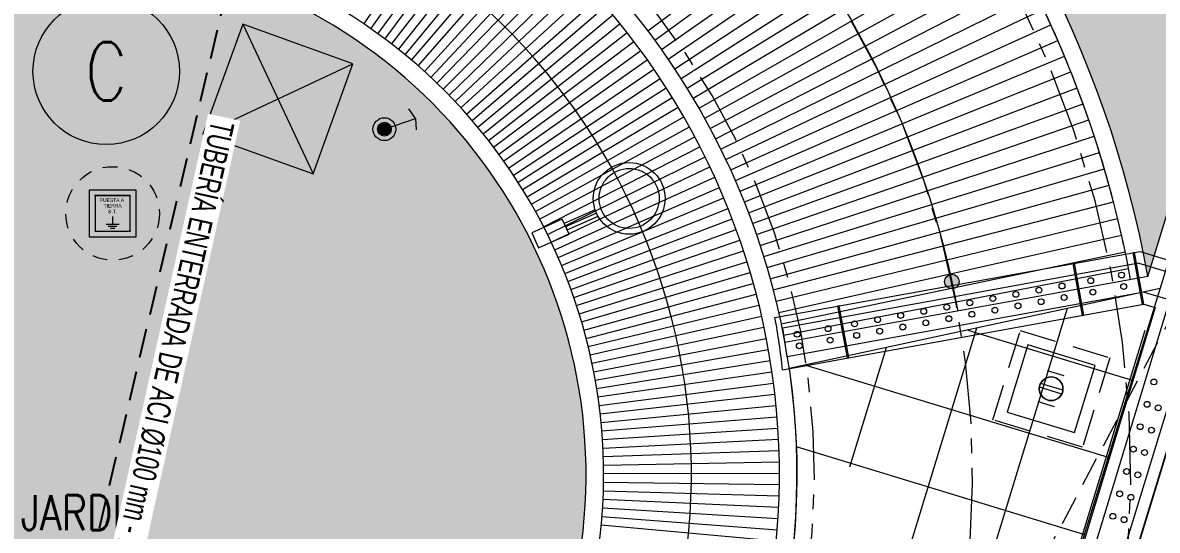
# Model space of a CAD drawing. Header units: millimetres. Extents: x 2471 to 2909, y 1327 to 1568.
# Drawn here: x 2643.26 to 2652.94, y 1506.36 to 1510.7 of the extents above; entities that cross this region are included whole.
import ezdxf
from ezdxf.enums import TextEntityAlignment as Align
from ezdxf.xclip import XClip

# ---------------------------------------------------------------- set-up
doc = ezdxf.new("R2010")
doc.units = ezdxf.units.MM
doc.header["$XCLIPFRAME"] = 2
for name, pattern in [('ACAD_ISO07W100', [3, 0, -3]), ('CENTER', [2, 1.25, -0.25, 0.25, -0.25]), ('DASHED2', [0.375, 0.25, -0.125]), ('HIDDEN', [0.375, 0.25, -0.125]), ('PHANTOM', [2.5, 1.25, -0.25, 0.25, -0.25, 0.25, -0.25])]:
    doc.linetypes.add(name, pattern=pattern)
doc.layers.get('0').update_dxf_attribs({"color": 251, "lineweight": 9})
for name, color, linetype, lineweight in [('000 SOS 911 TEXTOS ACI', 7, 'Continuous', 9), ('000 SOS 911 TUB. ENTERRADA  ACI', 5, 'DASHED2', 25), ('A-Adoquines', 251, 'Continuous', 13), ('A-EJES', 251, 'PHANTOM', 13), ('A-ESTRUCTURA-HATCH', 251, 'Continuous', 13), ('A-HATCH', 251, 'Continuous', 13), ('A-MURO BAJO', 251, 'Continuous', 13), ('A-MUROS', 251, 'Continuous', 13), ('A-PROYECCIONES', 251, 'HIDDEN', 13), ('A_30_DispositivosElect', 251, 'Continuous', 13), ('A_30_DispositivosSanit', 251, 'Continuous', 13), ('A_30_TableroElect', 251, 'Continuous', 13), ('A_50_TextoAmbiente', 251, 'Continuous', 13), ('DLP_VERDE', 251, 'Continuous', 13)]:
    doc.layers.add(name, color=color, linetype=linetype, lineweight=lineweight)
doc.styles.add('ARIAL', font='arial.ttf')
doc.styles.add('PIPE', font='ARIALN.TTF', dxfattribs={"width": 0.8})
doc.styles.add('R100-200', font='romans.shx', dxfattribs={"width": 0.8, "height": 0.3})
doc.styles.add('ROMANS', font='romans.shx', dxfattribs={"width": 0.8})
pattern_1 = [(252.5, (2626.451044214649, 1388.432348915195), (0.1028379063742484, -0.1371042579803462), [0, -0.135128, 0, -0.15113, 0, -0.1444625]), (222.5, (2626.451044214649, 1388.432348915195), (0.01502412461654389, -0.295758648264572), [0, -0.07289800000000013, 0, -0.1217930000000002, 0, -0.04667250000000006]), (182.5, (2626.540616033242, 1388.495067777862), (-0.2264915386418955, -0.159205150184995), [0, -0.04445, 0, -0.16002, 0, -0.208915]), (172.5, (2626.540616033242, 1388.495067777862), (-0.1741606377632482, -0.2171998499440063), [0, -0.022225, 0, -0.104902, 0, -0.120015])]

# ---------------------------------------------------------------- blocks, each defined once
blk = doc.blocks.new('A$C7e8b7994')
at = {"layer": 'A-HATCH', "color": 8}
for p, q in [((46.59025173034752, 129.7247601933777, 1.244826250967893e-06), (48.98506581774564, 131.5316541045904, 1.244826250967893e-06)), ((46.64923235794413, 129.6452982584015, 1.244826250967893e-06), (49.0721324608312, 131.4143531518057, 1.244826250967893e-06)), ((46.70695757589419, 129.5649196989834, 1.244826250967893e-06), (49.15734587726183, 131.2956990897655, 1.244826250967893e-06)), ((46.76341314095771, 129.4836443476379, 1.244826250967893e-06), (49.24068504606839, 131.1757211880758, 1.244826250967893e-06)), ((46.81858512366307, 129.4014922566712, 1.244826250967893e-06), (49.32212940140744, 131.0544490553439, 1.244826250967893e-06)), ((44.165784081124, 129.7823396893218, 1.244826250967893e-06), (45.00599114305805, 131.0249386141077, 1.244826250967893e-06)), ((44.22596822923515, 129.7409525336698, 1.244826250967893e-06), (45.08558953239117, 130.970200763084, 1.244826250967893e-06)), ((46.87245991043164, 129.3184836981818, 1.244826250967893e-06), (49.40165885005263, 130.9319126103073, 1.244826250967893e-06)), ((44.28549487137934, 129.6986251519993, 1.244826250967893e-06), (45.16431831751834, 130.914219387807, 1.244826250967893e-06)), ((44.34434932027943, 129.6553679881617, 1.244826250967893e-06), (45.24215807169094, 130.857008301653, 1.244826250967893e-06)), ((44.4025170544337, 129.6111917160451, 1.244826250967893e-06), (45.31908959135762, 130.7985816188157, 1.244826250967893e-06)), ((44.45998372187023, 129.5661072349176, 1.244826250967893e-06), (45.39509389337036, 130.7389537561685, 1.244826250967893e-06)), ((46.92502420919482, 129.2346391510218, 1.244826250967893e-06), (49.47925376746571, 130.8081420902163, 1.244826250967893e-06)), ((44.51673514352296, 129.5201256684959, 1.244826250967893e-06), (45.47015222592745, 130.6781394258142, 1.244826250967893e-06)), ((46.97626505052904, 129.149979303591, 1.244826250967893e-06), (49.55489501042757, 130.6831680284813, 1.244826250967893e-06)), ((44.57275731684058, 129.4732583612204, 1.244826250967893e-06), (45.54424606804969, 130.616153633222, 1.244826250967893e-06)), ((44.62803641919163, 129.425516879186, 1.244826250967893e-06), (45.61735713892267, 130.5530116725713, 1.244826250967893e-06)), ((47.02616979126469, 129.0645250445232, 1.244826250967893e-06), (49.62856391406967, 130.5570212649181, 1.244826250967893e-06)), ((44.6825588112406, 129.3769129989669, 1.244826250967893e-06), (45.68946739888634, 130.4887291220948, 1.244826250967893e-06)), ((44.73631104046945, 129.3274587159976, 1.244826250967893e-06), (45.76055905653629, 130.4233218440786, 1.244826250967893e-06)), ((44.78927984429174, 129.2771662296727, 1.244826250967893e-06), (45.83061457122676, 130.3568059755489, 1.244826250967893e-06)), ((47.07472611858975, 128.978297457099, 1.244826250967893e-06), (49.70024230208946, 130.4297329224646, 1.244826250967893e-06)), ((44.84145215345779, 129.2260479507968, 1.244826250967893e-06), (45.89961665766896, 130.2891979292035, 1.244826250967893e-06)), ((47.12192205045721, 128.8913178201765, 1.244826250967893e-06), (49.76991248896229, 130.3013344081119, 1.244826250967893e-06)), ((44.89281509519788, 129.1741164904088, 1.244826250967893e-06), (45.96754829061683, 130.2205143850297, 1.244826250967893e-06)), ((47.16774594478193, 128.8036075886339, 1.244826250967893e-06), (49.8375572853256, 130.1718574017286, 1.244826250967893e-06)), ((44.94335599651095, 129.1213846635073, 1.244826250967893e-06), (46.03439270786475, 130.1507722912356, 1.244826250967893e-06)), ((44.99306238716235, 129.0678654788062, 1.244826250967893e-06), (46.10013341883314, 130.0799888540059, 1.244826250967893e-06)), ((45.04192200288526, 129.0135721433908, 1.244826250967893e-06), (46.1647542011051, 130.0081815384328, 1.244826250967893e-06)), ((47.21218649257207, 128.7151884092018, 1.244826250967893e-06), (49.90315999844461, 130.0413338523358, 1.244826250967893e-06)), ((45.0899227882328, 128.9585180515423, 1.244826250967893e-06), (46.22823911070009, 129.9353680638596, 1.244826250967893e-06)), ((47.25523272919236, 128.6260820971802, 1.244826250967893e-06), (49.96670444478514, 129.9097959604114, 1.244826250967893e-06)), ((45.13705289975042, 128.9027167893946, 1.244826250967893e-06), (46.29057248405297, 129.8615663936362, 1.244826250967893e-06)), ((45.18330070882803, 128.8461821228266, 1.244826250967893e-06), (46.35173894133186, 129.786794738844, 1.244826250967893e-06)), ((47.29687403398566, 128.5363106373698, 1.244826250967893e-06), (50.02817494387273, 129.7772761844099, 1.244826250967893e-06)), ((45.2286548045231, 128.7889280030504, 1.244826250967893e-06), (46.41172338978504, 129.7110715480521, 1.244826250967893e-06)), ((45.27310399632552, 128.7309685535729, 1.244826250967893e-06), (46.47051103127887, 129.6344155017287, 1.244826250967893e-06)), ((47.33710013396922, 128.4458961766213, 1.244826250967893e-06), (50.08755632964312, 129.6438072202727, 1.244826250967893e-06)), ((45.31663731709705, 128.6723180785775, 1.244826250967893e-06), (46.52808735924191, 129.5568455178291, 1.244826250967893e-06)), ((45.3592440256034, 128.6129910461605, 1.244826250967893e-06), (46.58443816643558, 129.4783807341009, 1.244826250967893e-06)), ((47.3759011029324, 128.3548610256985, 1.244826250967893e-06), (50.14483395009302, 129.5094219995663, 1.244826250967893e-06)), ((45.40091360933729, 128.5530020967126, 1.244826250967893e-06), (46.63954955191002, 129.3990405099466, 1.244826250967893e-06)), ((45.44163578693406, 128.4923660289496, 1.244826250967893e-06), (46.69340791611467, 129.3188444208354, 1.244826250967893e-06)), ((47.41326736661722, 128.2632276481017, 1.244826250967893e-06), (50.19999367452692, 129.3741536764428, 1.244826250967893e-06)), ((45.48140051076189, 128.4310978073627, 1.244826250967893e-06), (46.74599997038604, 129.2378122564405, 1.244826250967893e-06)), ((47.44918970490107, 128.1710186535493, 1.244826250967893e-06), (50.25302188878413, 129.2380356360227, 1.244826250967893e-06)), ((45.52019796954119, 128.3692125454545, 1.244826250967893e-06), (46.79731273837388, 129.1559640085325, 1.244826250967893e-06)), ((47.48365925686085, 128.0782567868009, 1.244826250967893e-06), (50.30390551366145, 129.1011014524847, 1.244826250967893e-06)), ((45.55801859052735, 128.3067255150527, 1.244826250967893e-06), (46.84733355932985, 129.0733198719099, 1.244826250967893e-06)), ((45.59485304207192, 128.2436521332711, 1.244826250967893e-06), (46.89605009206571, 128.9899002378806, 1.244826250967893e-06)), ((45.63069223580533, 128.18000796251, 1.244826250967893e-06), (46.94345031646662, 128.9057256886736, 1.244826250967893e-06)), ((47.51666751605808, 127.9849649416283, 1.244826250967893e-06), (50.35263199170004, 128.9633849197999, 1.244826250967893e-06)), ((45.66552732873242, 128.1158087057993, 1.244826250967893e-06), (46.98952253710013, 128.8208169927821, 1.244826250967893e-06)), ((47.54820633813506, 127.8911661356688, 1.244826250967893e-06), (50.39918930150452, 128.8249200135469, 1.244826250967893e-06)), ((45.69934972736519, 128.0510702030733, 1.244826250967893e-06), (47.03425538621377, 128.7351951031014, 1.244826250967893e-06)), ((45.73215108446311, 127.9858084274456, 1.244826250967893e-06), (47.07763782690745, 128.6488811420277, 1.244826250967893e-06)), ((47.57826794235734, 127.796883508563, 1.244826250967893e-06), (50.44356595573481, 128.685740897432, 1.244826250967893e-06)), ((45.76392330869567, 127.9200394814834, 1.244826250967893e-06), (47.11965915269684, 128.5618964089081, 1.244826250967893e-06)), ((47.60684491071152, 127.7021403256804, 1.244826250967893e-06), (50.48575100422022, 128.5458819158375, 1.244826250967893e-06)), ((45.79465855739545, 127.8537795944139, 1.244826250967893e-06), (47.16030899982434, 128.4742623632774, 1.244826250967893e-06)), ((45.82434925239068, 127.7870451118797, 1.244826250967893e-06), (47.19957733608317, 128.3860006285831, 1.244826250967893e-06)), ((47.63393019232899, 127.6069599641487, 1.244826250967893e-06), (50.52573403951828, 128.4053775724024, 1.244826250967893e-06)), ((45.85298806231003, 127.7198525015265, 1.244826250967893e-06), (47.23745447199326, 128.2971329819411, 1.244826250967893e-06)), ((47.6595171043009, 127.5113659081981, 1.244826250967893e-06), (50.56350519566331, 128.2642625365406, 1.244826250967893e-06)), ((45.88056792400312, 127.6522183418274, 1.244826250967893e-06), (47.27393106359523, 128.207681353204, 1.244826250967893e-06)), ((47.68359933295869, 127.4153817454353, 1.244826250967893e-06), (50.59905515352148, 128.1225716266781, 1.244826250967893e-06)), ((45.90708203136455, 127.5841593211517, 1.244826250967893e-06), (47.30899810965639, 128.1176678081974, 1.244826250967893e-06)), ((45.93252384464722, 127.515692230314, 1.244826250967893e-06), (47.34264695819002, 128.0271145580336, 1.244826250967893e-06)), ((45.95688708301168, 127.4468339635059, 1.244826250967893e-06), (47.37486930738669, 127.9360439479351, 1.244826250967893e-06)), ((47.70617093707551, 127.3190311565995, 1.244826250967893e-06), (50.63237514116918, 127.9803398037329, 1.244826250967893e-06)), ((45.980165738496, 127.3776015099138, 1.244826250967893e-06), (47.40565720561426, 127.8444784460589, 1.244826250967893e-06)), ((47.72722634751699, 127.2223379146308, 1.244826250967893e-06), (50.66345693808398, 127.837602160871, 1.244826250967893e-06)), ((46.00235406577121, 127.308011953719, 1.244826250967893e-06), (47.43500305793714, 127.7524406444281, 1.244826250967893e-06)), ((46.02344659052324, 127.2380824619904, 1.244826250967893e-06), (47.46289962239098, 127.6599532533437, 1.244826250967893e-06)), ((47.74676036959863, 127.1253258772194, 1.244826250967893e-06), (50.69229287499911, 127.6943939113989, 1.244826250967893e-06)), ((46.04343810852151, 127.1678302912042, 1.244826250967893e-06), (47.48934001743328, 127.5670390902087, 1.244826250967893e-06)), ((46.06232368748169, 127.0972727732733, 1.244826250967893e-06), (47.51431771728676, 127.4737210832536, 1.244826250967893e-06)), ((46.08009866613429, 127.026427318342, 1.244826250967893e-06), (47.53782656125259, 127.3800222566351, 1.244826250967893e-06)), ((46.09675866074394, 126.9553114073351, 1.244826250967893e-06), (47.55986074719112, 127.2859657276422, 1.244826250967893e-06)), ((46.11229955952149, 126.8839425845072, 1.244826250967893e-06), (47.58041483804118, 127.1915747048333, 1.244826250967893e-06)), ((46.12671752821188, 126.8123384611681, 1.244826250967893e-06), (47.59948376461398, 127.0968724768609, 1.244826250967893e-06)), ((46.1400090091629, 126.7405167035758, 1.244826250967893e-06), (47.61706282093655, 127.0018824115396, 1.244826250967893e-06)), ((46.15217072411906, 126.6684950329363, 1.244826250967893e-06), (47.63314766983967, 126.9066279446706, 1.244826250967893e-06)), ((46.1631996704964, 126.5962912198156, 1.244826250967893e-06), (47.6477343410952, 126.8111325791106, 1.244826250967893e-06)), ((46.17309312883299, 126.5239230794832, 1.244826250967893e-06), (47.66081923700403, 126.7154198763892, 1.244826250967893e-06)), ((46.18184865720104, 126.4514084672555, 1.244826250967893e-06), (47.67239912960213, 126.6195134511217, 1.244826250967893e-06)), ((46.18946409493219, 126.3787652747706, 1.244826250967893e-06), (47.6824711606605, 126.5234369710088, 1.244826250967893e-06)), ((46.19593756448012, 126.3060114243999, 1.244826250967893e-06), (47.6910328444792, 126.4272141382098, 1.244826250967893e-06)), ((46.20126746769529, 126.2331648701802, 1.244826250967893e-06), (47.69808207068127, 126.3308686977252, 1.244826250967893e-06)), ((46.2054524886189, 126.1602435838431, 1.244826250967893e-06), (47.70361709862482, 126.2344244159758, 1.244826250967893e-06)), ((46.20849159534555, 126.0872655585408, 1.244826250967893e-06), (47.70763656299096, 126.1379050919786, 1.244826250967893e-06)), ((46.21038403722923, 126.0142488013953, 1.244826250967893e-06), (47.71013947098982, 126.0413345405832, 1.244826250967893e-06)), ((46.21112935047131, 125.9412113251165, 1.244826250967893e-06), (47.71112520515453, 125.9447365896776, 1.244826250967893e-06)), ((46.21072734787595, 125.8681711526588, 1.244826250967893e-06), (47.71059352520388, 125.8481350708753, 1.244826250967893e-06)), ((46.20648207876366, 125.7221548026428, 1.244826250967893e-06), (47.70497881423216, 125.6550166718662, 1.244826250967893e-06)), ((46.20917812909465, 125.7951463060454, 1.244826250967893e-06), (47.70854455966037, 125.7515538213775, 1.244826250967893e-06)), ((46.20263985905331, 125.6492146514356, 1.244826250967893e-06), (47.69989716808777, 125.5585474390537, 1.244826250967893e-06)), ((46.19765241804998, 125.5763438502327, 1.244826250967893e-06), (47.69330087665003, 125.4621699275449, 1.244826250967893e-06)), ((46.19152098882478, 125.5035603772849, 1.244826250967893e-06), (47.68519156787079, 125.3659079140052, 1.244826250967893e-06))]:
    blk.add_line(p, q, dxfattribs=at)
blk = doc.blocks.new('TRAZO 2')
blk.add_lwpolyline([(76.31177509212284, 139.4783879164606), (84.52544295680127, 166.190628294833), (84.95928597083548, 166.0584083870053), (76.79616675712168, 139.3301376719028)])
at = {"color": 8}
for points in [[(82.393415978353, 161.669101247564), (81.26249604753684, 157.9661621730775)], [(81.62098325189436, 161.5022123055533), (80.60258689001785, 158.1677059354261)], [(81.54768709404743, 161.4863762184978), (82.94785106682684, 161.0587501404807)], [(83.05769899857114, 161.4818786373362), (81.9224052055506, 157.7646182999015)], [(80.84855052214698, 161.3353233719245), (80.53690548270242, 160.3149128584191)], [(80.16416337000555, 161.1874572224915), (82.7450441228284, 160.3992267297581)], [(80.08258675195975, 160.4909087093547), (82.54223718310823, 159.7397033711895)]]:
    blk.add_lwpolyline(points, dxfattribs=at)
at = {"layer": 'A-Adoquines'}
blk.add_lwpolyline([(83.18835156675777, 161.8408520659432), (80.02152915945044, 161.1566402148455, -0.5246949343894751), (72.42779528885148, 154.0976144801825), (69.88110765314195, 154.6683966564015), (68.83353031682782, 150.2210894711316), (68.4139593715372, 150.3191674202681), (69.81000319277518, 156.3752603847533)], format="xyb", dxfattribs=at)
blk = doc.blocks.new('A$C64a6e5d1')
at = {"layer": 'A-EJES', "linetype": 'Continuous'}
blk.add_circle((68.09070860981592, 132.3570241844282, -7.453886783068536e-07), 0.6249999999999999, dxfattribs=at)
at = {"layer": 'A-EJES', "color": 1, "linetype": 'Continuous', "style": 'ROMANS', "width": 0.8}
blk.add_text('C', height=0.4999999999999999, dxfattribs=at).set_placement((68.09070860981592, 132.3570241844282, -7.453886783068536e-07), align=Align.MIDDLE_CENTER)
blk = doc.blocks.new('EST P1')
at = {"layer": 'A-ESTRUCTURA-HATCH'}
h = blk.add_hatch(dxfattribs=at)
h.set_pattern_fill('ANSI31', color=256, scale=0.02, angle=-1.27e-14)
h.set_pattern_definition([(44.99999999999999, (-226392.077087921, -8188203.059610654), (-0.04490128060534576, 0.04490128060534578), [])])
h.paths.add_polyline_path([(-3.609998156578513, 5.049997552298009), (-3.610000176762696, 4.849997552111745), (-44.785000133008, 4.84999814722687), (-44.78500010908465, -0.1500023566186428), (-46.9899987593235, -0.1500020446255803), (-46.98999930798891, -11.15000239294022), (-3.609999100328423, -11.15005090925843), (-3.609999100328423, -11.40005090925843), (-47.23999938514316, -11.40005881432444), (-47.23999953552266, 0.1499976431950927), (-45.03499953550636, 0.1499976431950927), (-45.0350001337647, 5.049998153932393)])
h.paths.add_polyline_path([(5.875668717722874, 4.849997540004551), (5.875668724213028, 5.04999746195972), (35.53000006324146, 5.049996703863144), (35.53000006324146, 4.849997698329389)])
h.paths.add_polyline_path([(47.9150172030495, 5.049996227957308), (35.58000069746049, 5.049997348338366), (35.58000069746049, 4.849997348152101), (47.9150167714979, 4.849997607059777)])
h.paths.add_polyline_path([(51.86500159354182, 4.849997512064874), (53.37567124809721, 4.84999814722687), (53.37566821934888, 5.049995731562376), (51.86500180143048, 5.049995731562376)])
edge = h.paths.add_edge_path()
edge.add_arc((63.30066905260901, -0.1500025354325771), 9.699999993899837, 359.9999991583288, 539.9999991583288)
edge.add_line((53.60066905870917, -0.1500023929402232), (53.80066905872081, -0.1500023929402232))
edge.add_arc((63.30066905263811, -0.1500025345012546), 9.4999999939173, 0.904707007975901, 179.9999991462264, ccw=False)
edge.add_line((72.79948476422578, -2.6654452085495e-06), (70.35068066572421, 2.236943691968918e-05))
edge.add_line((70.35068066572421, 2.236943691968918e-05), (70.35067913253442, -0.1499448418617249))
edge.add_line((70.35067913253442, -0.1499448418617249), (73.00066904650885, -0.150002677924931))
edge = h.paths.add_edge_path()
edge.add_arc((63.30071679371758, -0.1499939998611808), 3.299962339182982, 0.0008535084975947384, 49.99468487219946)
edge.add_line((65.42212619486963, 2.377727027982473), (65.4221670004481, -0.1499835988506675))
edge.add_line((65.4221670004481, -0.1499835988506675), (65.27216700115241, -0.1499896282330155))
edge.add_line((65.27216700115241, -0.1499896282330155), (65.27206754402141, 2.496426238678396))
edge.add_arc((63.30066965197329, -0.1500051133334637), 3.300001295406272, 53.31658296793058, 179.9999577317531)
edge.add_line((60.00066835692269, -0.1500026788562536), (59.80066835691105, -0.1500026788562536))
edge.add_arc((63.30067374499049, -0.1500072199851274), 3.50000538808239, 2.4573619850427235, 179.9999256608235, ccw=False)
edge.add_line((66.79746054686257, 5.869567394256592e-05), (69.45068066581734, 3.157090395689011e-05))
edge.add_line((69.45068066581734, 3.157090395689011e-05), (69.45067913254024, -0.1499448418617249))
edge.add_line((69.45067913254024, -0.1499448418617249), (66.60067913253442, -0.1499448418617249))
h.paths.add_polyline_path([(-3.559999100340065, -11.15003591403365), (35.53000069747213, -11.15003591403365), (35.53000069747213, -11.40006590355188), (-3.559999100340065, -11.40006590355188)])
h.paths.add_polyline_path([(35.58000069746049, -11.1500659417361), (71.88000514594023, -11.1501255556941), (71.88000514594023, -11.40006201900542), (35.58000069746049, -11.40000240504742)])
blk = doc.blocks.new('A$C47ad906b')
at = {"layer": 'A-MUROS'}
for p, q in [((98.96587313711643, 42.48165477532893), (-19.90412631165236, 42.4816547872033)), ((-20.1541270557791, 42.23165478394367), (98.96587304025888, 42.23165477463044))]:
    blk.add_line(p, q, dxfattribs=at)
at = {"linetype": 'ACAD_ISO07W100'}
blk.add_blockref('EST P1', (27.08587306272238, 53.63165718247183), dxfattribs=at)
blk = doc.blocks.new('IS_PLANTA GENERAL')
for p, q in [((27.40219891976449, -28.90423460584134), (20.54297703018528, -51.38874519150704)), ((22.33881654683501, -33.41011158190668), (25.45466664957348, -32.84493082482368)), ((25.40689392539207, -32.85359521396458), (25.39213606115663, -32.85627951007336)), ((25.39213606115663, -32.85627951007336), (25.47266519221012, -33.29901670012623)), ((25.48742305627093, -33.29633240401745), (25.40689392539207, -32.85359521396458)), ((25.45466664957348, -32.84493082482368), (25.7070147889026, -32.92187529616058)), ((24.8958302118117, -32.94631331879646), (24.88107234757626, -32.94899761490524)), ((24.88107234757626, -32.94899761490524), (24.96160147862975, -33.39173480495811)), ((24.97635934269056, -33.38905050884932), (24.8958302118117, -32.94631331879646)), ((25.41679206606932, -32.95213959459215), (25.46152996958699, -33.19810234941542)), ((25.41679212811869, -32.95214013755322), (25.46153040451463, -33.19810453895479)), ((25.44549408723833, -32.94668013509363), (25.7734776242869, -33.0467004487291)), ((24.90572835248895, -33.04485769942403), (24.95046625600662, -33.2908204542473)), ((24.90572841453832, -33.04485824238509), (24.95046669093426, -33.29082264378667)), ((25.49023216078058, -33.1926425229758), (25.7086586500227, -33.25925283599645)), ((22.40349572862033, -33.85572935640812), (25.48742305627093, -33.29633240401745)), ((22.88798568665516, -33.3102225959301), (22.87322782236151, -33.31290689203888)), ((22.87322782236151, -33.31290689203888), (22.95375672040973, -33.7556428136304)), ((22.96851458447054, -33.75295851752162), (22.88798568665516, -33.3102225959301)), ((25.47266519221012, -33.29901670012623), (25.48742305627093, -33.29633240401745)), ((25.48742305627093, -33.29633240401745), (25.58381394544267, -33.32572731561959)), ((25.58381394523894, -33.32572731561959), (20.11340901243966, -51.25769931450486)), ((22.89811135065975, -33.41002157144248), (22.94284962705569, -33.65598597284406)), ((24.96160147862975, -33.39173480495811), (24.97635934269056, -33.38905050884932)), ((22.95375672040973, -33.7556428136304), (22.96851458447054, -33.75295851752162))]:
    blk.add_line(p, q)
at = {"ltscale": 5}
for p, q in [((27.27837560407352, -28.97099173907191), (20.47662498400314, -51.26395383663476)), ((25.80405982490629, -32.94641623739153), (20.24003964199801, -51.19178008846939)), ((25.44549408723833, -32.94668013509363), (22.40514889394399, -33.49968612752855)), ((25.49023216078058, -33.1926425229758), (22.44393260381185, -33.74673359934241)), ((22.44393151992699, -33.74673379678279), (22.40514889394399, -33.49968612752855))]:
    blk.add_line(p, q, dxfattribs=at)
for centre in [(25.29698752891272, -33.04731829557568), (24.78866800642572, -33.14082872588187), (25.03381607990013, -33.09510543569922), (24.39512496453244, -33.2124099675566), (24.59189648547908, -33.17661934625357), (24.80656331701903, -33.23921448457986), (25.05168210784905, -33.19349651783705), (25.31485355686164, -33.14570937678218), (23.80508356366772, -33.32128363382071), (24.00158192310482, -33.28399121016264), (24.19835344387684, -33.24820058885962), (24.41302027506754, -33.31079572811723), (24.60979179607239, -33.27500510681421), (23.21476900106063, -33.42865549679846), (23.41154052177444, -33.39286487549543), (23.60831204277929, -33.35707425419241), (23.82297887420282, -33.41966939438134), (24.01947723369813, -33.38237696979195), (24.21624875441194, -33.34658634942025), (22.791927271639, -33.50556585472077), (23.01799748034682, -33.46444611996412), (23.23266431165393, -33.52704125735909), (23.42943583236774, -33.49125063605607), (23.62620735331438, -33.45546001475304), (22.52877005713526, -33.55343132093549), (22.80982258217409, -33.6039516152814), (23.03589279099833, -33.56283187773079), (22.54666536778677, -33.65181708149612), (25.57292943191715, -33.96073346212506), (25.51454314985313, -34.15202131401747), (25.61018707440235, -34.18121445458382), (25.45626031220309, -34.34334073960781), (25.55190423675231, -34.37253388017416), (25.39787403013906, -34.5346285905689), (25.49351795468829, -34.56382173113525), (25.33948774900637, -34.72591644246131), (25.43513167355559, -34.75510958302766), (25.28110146787367, -34.9172042934224), (25.37674539242289, -34.94639743398875), (25.22271518580965, -35.10849214531481), (25.31835911035887, -35.13768528588116)]:
    blk.add_circle(centre, 0.025)
blk.add_arc((16.18998286034912, -34.53008671943098), 6.250000001245692, 6.194111199684161, 10.32293389848212)
blk = doc.blocks.new('A$C4760cff2')
at = {"layer": 'A_50_TextoAmbiente', "style": 'R100-200', "width": 0.8}
blk.add_text('JARDIN', height=0.2999999999999998, dxfattribs=at).set_placement((27.52585994059336, 41.10450657643378))
blk = doc.blocks.new('spat1')
at = {"layer": 'A_30_TableroElect'}
for p, q in [((0.1526131814757719, 0.1544238098788924), (-0.1540134422652955, 0.1530273046827801)), ((-0.05624955797702569, -0.09158919360481832), (0.05624955797065923, -0.09158919360481832)), ((0, -0.02611255347721908), (0, -0.09158919360481832)), ((0.1540096866638123, -0.1522028138603559), (-0.1526169370758907, -0.1535993190562408)), ((-0.03712524084266988, -0.1088551493361365), (0.03712524084221513, -0.1088551493361365)), ((-0.01800092391476937, -0.1261211048811219), (0.01800092391431463, -0.1261211048811219))]:
    blk.add_line(p, q, dxfattribs=at)
for points in [[(-0.2000000000002728, -0.1999999999999318), (0.1999999999998181, -0.1999999999999318), (0.1999999999998181, 0.2000000000000455), (-0.2000000000002728, 0.2000000000000455)], [(-0.1500000000000909, -0.1499999999999773), (0.1499999999996362, -0.1499999999999773), (0.1499999999996362, 0.1500000000000341), (-0.1500000000000909, 0.1500000000000341)]]:
    blk.add_lwpolyline(points, close=True, dxfattribs=at)
at = {"layer": 'A_30_TableroElect', "linetype": 'HIDDEN', "ltscale": 0.5}
blk.add_circle((0, 0), 0.4, dxfattribs=at)
at = {"layer": 'A_30_TableroElect', "style": 'ARIAL'}
for s, p in [('PUESTA A ', (0, 0.1129974636484121)), ('TIERRA', (0, 0.06592177741720207)), ('B.T.', (0, 0.01753845897059136))]:
    blk.add_text(s, height=0.02999999999999822, dxfattribs=at).set_placement(p, align=Align.MIDDLE_CENTER)
blk = doc.blocks.new('IE_pozo de luz-27.03.2025')
at = {"layer": 'A_30_TableroElect'}
blk.add_blockref('spat1', (-23.93006766110193, 2.830144482664764), dxfattribs=at)
blk = doc.blocks.new('R')
at = {"linetype": 'Continuous'}
for p, q in [((-0.008278967215915145, -0.04971537691540107), (-0.008278967215915145, 0.04971537691540107)), ((0.008278967215915145, -0.04971537691540107), (0.008278967215915145, 0.04971537691540107)), ((0.06940158905018734, -0.03668686272482091), (0.06940158905018734, 0.03668686272487776))]:
    blk.add_line(p, q, dxfattribs=at)
blk.add_circle((0, 0), 0.0504000000000461, dxfattribs=at)
blk = doc.blocks.new('cajas drenaje pluvial')
at = {"linetype": 'HIDDEN', "ltscale": 1.25, "elevation": 2.585890443071338e-06}
blk.add_lwpolyline([(-9.118116237979848, 98.35254405718297), (-8.884491363365669, 99.11767111811787), (-8.11936430336209, 98.88404624443501), (-8.35298917797627, 98.11891918350011)], close=True, dxfattribs=at)
at = {"elevation": 2.585890443071338e-06}
blk.add_lwpolyline([(-8.820732657623012, 98.99364515580237), (-8.995951313350815, 98.41979986149818), (-8.422106019046623, 98.24458120483905), (-8.24688736331882, 98.81842650007457)], close=True, dxfattribs=at)
at = {"linetype": 'Continuous', "yscale": 1.999999999999999, "rotation": 73.0204062176872}
for xscale, zscale in [(1.999999999999999, 1.999999999999999), (-1.999999999999999, 2)]:
    blk.add_blockref('R', (-8.621419337403495, 98.61911317985505, 2.585890443071338e-06), dxfattribs=dict(at, xscale=xscale, zscale=zscale))
blk = doc.blocks.new('buzones medidores')
at = {"elevation": -2.781473995128181e-06}
for points in [[(-21.87957501411438, 4.109169006347656), (-22.82030367851257, 4.448328971862793), (-23.159463763237, 3.507600784301758), (-22.21873506903648, 3.168440818786621), (-21.87957501411438, 4.109169006347656)], [(-21.87957501411438, 4.109169006347656), (-22.82030367851257, 4.448328971862793), (-23.15946373343468, 3.507599830627441), (-22.21873506903648, 3.168439865112305), (-21.87957501411438, 4.109169006347656)], [(-22.82030367851257, 4.448328971862793), (-22.21873506903648, 3.168440818786621)], [(-23.159463763237, 3.507600784301758), (-21.87957501411438, 4.109169006347656)]]:
    blk.add_lwpolyline(points, dxfattribs=at)
blk = doc.blocks.new('POSTE LED')
at = {"layer": 'A_30_DispositivosElect'}
blk.add_lwpolyline([(0.2852940853335895, 0.07121177762746811), (0, 0.07121177762746811), (0, -0.07121177762746811), (0.2852940853335895, -0.07121177762746811)], close=True, dxfattribs=at)
for points in [[(0.5745492069399916, 0.0294309351593256), (0.2852940853335895, 0.0294309351593256), (0.2852940853335895, -0.02943093702197075), (0.5745492069399916, -0.02943093702197075)], [(0.5725031571928412, 0), (0.2852940853335895, 0)]]:
    blk.add_lwpolyline(points, dxfattribs=at)
for radius in [0.3062798287002108, 0.2561354567268547]:
    blk.add_circle((0.8787829859065823, 0), radius, dxfattribs=at)
blk = doc.blocks.new('L10')
at = {"layer": 'A_30_DispositivosElect'}
blk.add_hatch(color=256, dxfattribs=at).paths.add_polyline_path([(-0.02437810681423969, 0, 1), (0.02437810681423969, 0, 1)])
for p, q in [((-0.0001773714624278, 0.1398794208952268), (-0.04747004314077685, 0.1270787518294583)), ((-0.0001773714624278, 0.1398794208952268), (0.04714761137407208, 0.1271987299623731)), ((0, 0), (0, 0.1398560694992028))]:
    blk.add_line(p, q, dxfattribs=at)
for radius in [0.04875, 0.02920139353453521, 0.02437810681423969]:
    blk.add_circle((0, 0), radius, dxfattribs=at)

msp = doc.modelspace()

# ---------------------------------------------------------------- hatches: boundary and pattern name
at = {"layer": 'A-PROYECCIONES', "linetype": 'Continuous'}
h = msp.add_hatch(color=256, dxfattribs=at)
h.dxf.hatch_style = 1
edge = h.paths.add_edge_path()
edge.add_arc((2651.187536533827, 1508.487240998825), 0.0625, 0, 360)
at = {"layer": 'DLP_VERDE'}
h = msp.add_hatch(dxfattribs=at)
h.set_pattern_fill('AR-SAND', color=256, scale=0.003500000000000004, angle=215)
h.set_pattern_definition(pattern_1)
edge = h.paths.add_edge_path()
edge.add_line((2652.861020687843, 1508.531421993678), (2654.176527069321, 1512.842049652529))
edge.add_line((2654.176527069321, 1512.842049652529), (2650.1873389405, 1514.059788568695))
edge.add_line((2650.1873389405, 1514.059788568695), (2651.027696661061, 1516.8127142245))
edge.add_line((2651.027696661061, 1516.8127142245), (2637.716517710876, 1519.791418261645))
edge.add_line((2637.716517710876, 1519.791418261645), (2638.058510052207, 1519.345957464357))
edge.add_arc((2642.936690207243, 1523.09106873144), 6.150000002261192, 217.5144274627597, 224.3641771562413)
edge.add_arc((2642.936690210328, 1523.091068725852), 6.150000000565152, 224.3641770989272, 255.7346552232251)
edge.add_line((2641.421251117535, 1517.130704277014), (2645.893115840641, 1515.993720342224))
edge.add_arc((2643.564514307618, 1506.835111557325), 9.449999998647044, 10.34085598312248, 75.73465521858259, ccw=False)
h = msp.add_hatch(dxfattribs=at)
h.set_pattern_fill('AR-SAND', color=256, scale=0.003500000000000004, angle=215)
h.set_pattern_definition(pattern_1)
edge = h.paths.add_edge_path()
edge.add_line((2640.157823058594, 1502.985729604778), (2642.594706080979, 1502.440857125097))
edge.add_arc((2643.564514311197, 1506.835111556393), 4.500000000927493, 257.5543779020302, 435.734655429217)
edge.add_line((2644.673372168406, 1511.19635384046), (2642.179982751309, 1511.830304972646))
edge.add_line((2642.179982751309, 1511.830304972646), (2640.157823058607, 1502.985729604946))

# ---------------------------------------------------------------- linework, layer by layer
at = {"elevation": -3.362277385823111e-06}
msp.add_lwpolyline([(2640.482842289457, 1515.687108273437, 0.01776528507319448), (2641.014669893767, 1515.531582109449), (2645.486534631454, 1514.394598170934, -0.293338605710546), (2651.237821191833, 1508.235240811301)], format="xyb", dxfattribs=at)
at = {"layer": 'A-MURO BAJO', "ltscale": 0.5}
for p, q in [((2652.861020688251, 1508.531421993678, -3.362277385823111e-06), (2654.176851833668, 1512.84194979426, -3.362277385823111e-06)), ((2652.861020687843, 1508.531421993678, -3.362277385823111e-06), (2649.762186223633, 1507.965985362237, -3.362277385823111e-06))]:
    msp.add_line(p, q, dxfattribs=at)
at = {"layer": 'A-MURO BAJO', "ltscale": 0.5, "elevation": -3.362277385823111e-06}
msp.add_lwpolyline([(2641.401257573299, 1502.554434428742), (2642.562149199329, 1502.294432732095, 0.984269610120917), (2644.710334114723, 1511.34172857814), (2640.238469382653, 1512.478712513862, -0.1301934556549881), (2635.338902738287, 1515.20588479918, -0.1301934556549881)], format="xyb", dxfattribs=at)
msp.add_lwpolyline([(2642.179982751309, 1511.830304972646), (2640.157823026842, 1502.985729466011), (2642.594706080992, 1502.440857125265, 0.9842446847091645), (2644.673372184879, 1511.196353835804)], format="xyb", close=True, dxfattribs=at)
at = {"layer": 'A-MURO BAJO', "ltscale": 0.5}
for centre, radius, start, end in [((2643.564514308374, 1506.835111558256, -3.362277385823111e-06), 9.449999997713844, 10.34085599181796, 45.78798696291478), ((2643.564515701924, 1506.83511157502, -3.362277385823111e-06), 6.299999635885899, 257.5472848963621, 75.73466732411354), ((2643.564514294084, 1506.835111555462, -3.362277385823111e-06), 6.150000000580431, 257.5514765815874, 75.73465498066713), ((2643.564514316931, 1506.8351115536, -3.362277385823111e-06), 9.300000000218423, 12.22853016303261, 26.52679380497691), ((2643.564514316931, 1506.8351115536, -3.362277385823111e-06), 9.300000000218423, 10.34085599181796, 26.52679380497691)]:
    msp.add_arc(centre, radius, start, end, dxfattribs=at)
at = {"layer": 'A-PROYECCIONES'}
msp.add_line((2629.955826140583, 1464.273969368828, -3.362277385823111e-06), (2655.447646865672, 1512.724053644394, -3.362277385823111e-06), dxfattribs=at)
at = {"layer": 'A-PROYECCIONES', "color": 8, "linetype": 'CENTER', "ltscale": 0.5, "transparency": 33554623, "elevation": -3.362277385823111e-06}
for points in [[(2640.890362045691, 1498.084602446114, 1.024092323354118), (2645.819191993148, 1515.702970854757), (2641.347327255782, 1516.839954793272, -0.1683306026537217), (2637.820550043041, 1519.163269111705), (2637.419712451017, 1519.685378563409)], [(2641.284909102447, 1499.375661167135, 1.024092330934355), (2645.486534631454, 1514.394598170934), (2641.014669893767, 1515.531582109449, -0.1683306026537109), (2636.749730008588, 1518.341171517787), (2636.404745343599, 1518.790529955929)], [(2641.679456159203, 1500.666719887224, 1.024092326998782), (2645.15387726976, 1513.086225487111), (2640.682012531753, 1514.223209425626, -0.1683306026544261), (2635.678909974107, 1517.519073923869), (2635.279397902973, 1518.03945682366)]]:
    msp.add_lwpolyline(points, format="xyb", dxfattribs=at)
at = {"layer": 'A-PROYECCIONES', "color": 8, "linetype": 'Continuous', "elevation": -3.362277385823111e-06}
msp.add_lwpolyline([(2648.479599155594, 1504.598609635425, 0.4425778204346869), (2645.320300530955, 1511.941696984512)], format="xyb", dxfattribs=at)
at = {"layer": 'A-PROYECCIONES', "linetype": 'Continuous'}
msp.add_circle((2651.187536533827, 1508.487240998825, -3.362277385823111e-06), 0.0625, dxfattribs=at)

# ---------------------------------------------------------------- block references
at = {"color": 1}
msp.add_blockref('A$C64a6e5d1', (2575.878941199735, 1377.926736980495), dxfattribs=at)
msp.add_blockref('A$C7e8b7994', (2602.003372123748, 1380.90482853428, -3.693587338772197e-06))
at = {"rotation": 0.008731308866726288}
msp.add_blockref('TRAZO 2', (2569.801711180967, 1346.574673914169, -2.55348877945221e-06), dxfattribs=at)
at = {"layer": 'A_30_DispositivosElect', "xscale": 1.999999999999996, "yscale": 1.999999999999996, "zscale": 1.999999999999996, "rotation": 289.1372664367328}
msp.add_blockref('L10', (2646.344135292536, 1509.789752211241, -2.447181730147463e-06), dxfattribs=at)
at = {"layer": 'A_30_DispositivosElect', "rotation": 24.04253176232209}
msp.add_blockref('POSTE LED', (2647.630666644654, 1508.83997303695, -2.447181730147463e-06), dxfattribs=at)

# ---------------------------------------------------------------- next in the draw order: block references
at = {"linetype": 'ACAD_ISO07W100'}
ref = msp.add_blockref('A$C47ad906b', (2601.728454235148, 1500.834873529901, -2.304718188154694e-09), dxfattribs=dict(at, rotation=257.382711444673))
XClip(ref).set_block_clipping_path([(-32.77710999548435, 2.2226421867962927), (98.96615245100111, 2.2311685525346547), (98.96582661475986, 7.231224972754717), (99.7946497676894, 7.231278989929706), (100.08608320448548, 13.481463528471068), (100.176612354815, 17.314981514588), (100.32678451668471, 20.530439506517723), (97.17119621951133, 20.67732101166621), (93.53380543459207, 23.280716648325324), (85.41223580669612, 23.279833930078894), (85.41217793151736, 21.808750877389684), (84.86857534665614, 21.459551773732528), (84.2744105560705, 21.01401810324751), (83.7236675163731, 20.53151851356961), (83.22179840318859, 20.020823718979955), (82.91194829251617, 19.664258553879336), (82.69026670884341, 19.38575214636512), (82.420844219625, 19.017134400783107), (81.52532524056733, 21.681570396991447), (-19.037432584911585, 21.6816708042752), (-22.95227990951389, 17.248210166580975), (-26.321719695813954, 13.732875738991424), (-31.40991248935461, 12.208078899187967), (-35.66280288435519, 13.13839321071282)])

# ---------------------------------------------------------------- next in the draw order: block references
for name, p in [('buzones medidores', (2667.954711625199, 1506.239149276917, -3.362277425367211e-06)), ('A$C4760cff2', (2615.714668416236, 1465.258185988111, 1.468686178264443e-05)), ('cajas drenaje pluvial', (2660.656186385975, 1408.952071728004)), ('IE_pozo de luz-27.03.2025', (2667.954711197926, 1506.239147877139, -3.362277385823112e-06))]:
    msp.add_blockref(name, p)
at = {"layer": 'A_30_DispositivosSanit'}
msp.add_blockref('IS_PLANTA GENERAL', (2627.338857165879, 1541.59026302286), dxfattribs=at)

# ---------------------------------------------------------------- next in the draw order: texts
at = {"layer": '000 SOS 911 TEXTOS ACI', "insert": (2645.065133583016, 1509.831039539767, -1.943162981275798), "char_height": 0.2, "attachment_point": 1, "rotation": 257.4811310132176, "style": 'PIPE', "bg_fill": 3, "box_fill_scale": 1.2, "bg_fill_color": 256, "bg_fill_transparency": 0}
msp.add_mtext_dynamic_manual_height_columns('TUBERÍA ENTERRADA DE ACI %%C100 mm - PVC - C900 ', width=4.653749099808404, gutter_width=0.7499999999999999, heights=[0], dxfattribs=at)

# ---------------------------------------------------------------- next in the draw order: linework, layer by layer
at = {"layer": '000 SOS 911 TUB. ENTERRADA  ACI', "elevation": -2.301259534692506}
msp.add_lwpolyline([(2633.467457692514, 1462.223850738754), (2645.067764521582, 1511.266653344255)], dxfattribs=at)

doc.saveas('drawing.dxf')
